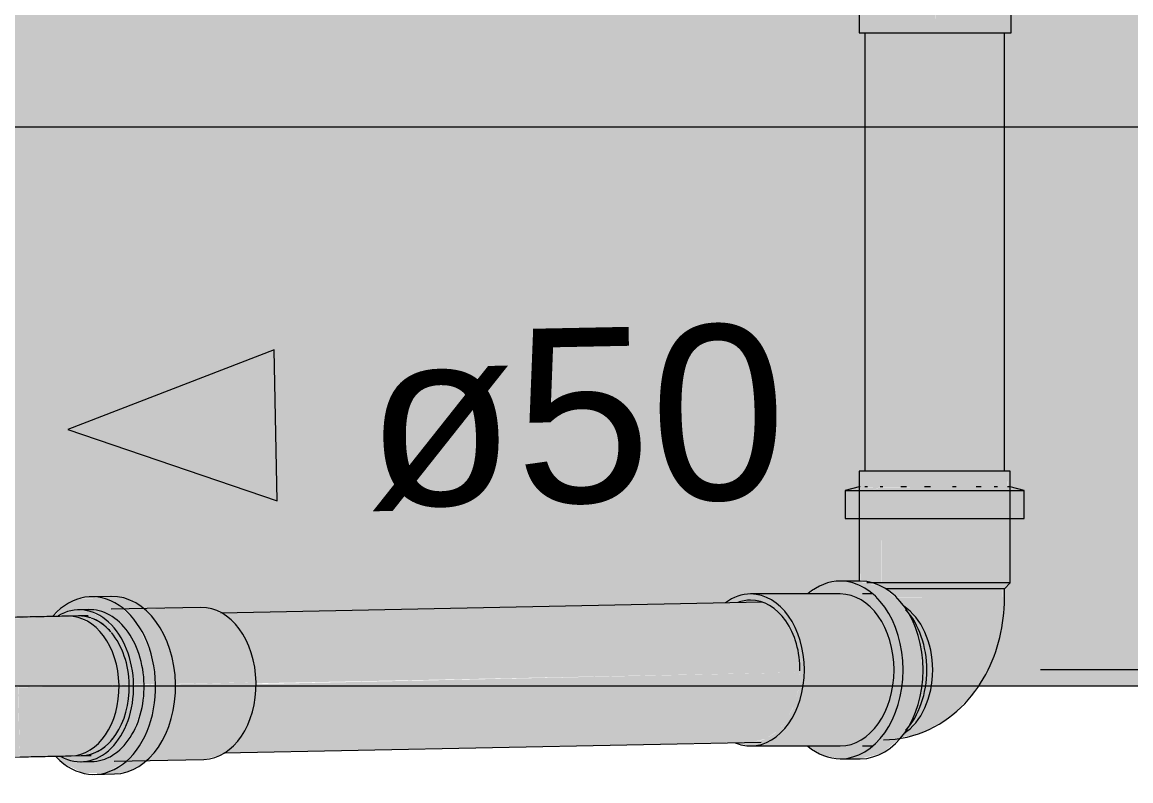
# Model space of a CAD drawing. Header units: metres. Extents: x 1.1 to 88.1, y -3.7 to 23.8.
# Drawn here: x 64.0335 to 64.4303, y -0.3341 to -0.0625 of the extents above; entities that cross this region are included whole.
import ezdxf

# ---------------------------------------------------------------- set-up
doc = ezdxf.new("R2010")
doc.units = ezdxf.units.M
for name, color, linetype, lineweight in [('A-ANNO-DIMS', 7, 'Continuous', 5), ('A-ANNO-DIMS-25', 7, 'Continuous', 5), ('A-WALL', 7, 'Continuous', 9), ('P-PIPE', 7, 'Continuous', 5), ('P-PIPE-IDEN', 7, 'Continuous', 5)]:
    doc.layers.add(name, color=color, linetype=linetype, lineweight=lineweight)
doc.layers.add('A-FLOR', color=7, linetype='Continuous', lineweight=9, true_color=0x007f00)
doc.styles.add('Arial_3', font='arial.ttf', dxfattribs={"height": 0.0625})
doc.styles.add('Century Gothic_2', font='GOTHIC.TTF', dxfattribs={"height": 0.025})
doc.dimstyles.new('Setores_1_mm', dxfattribs={"dimscale": 0.3048, "dimtxt": 0.026104, "dimasz": 0.260417, "dimexe": 0.19685, "dimexo": 0.123031, "dimgap": 0.143537, "dimtad": 1, "dimrnd": 0.01, "dimzin": 0, "dimdsep": 46, "dimtxsty": 'Century Gothic_2', "dimblk1": 'OBLIQUE', "dimblk2": 'OBLIQUE', "dimsah": 1, "dimcen": 0.09, "dimazin": 0, "dimtfac": 1, "dimtdec": 4, "dimtix": 1, "dimtmove": 0, "dimatfit": 3, "dimfxl": 1, "dimtvp": 1, "dimtolj": 1, "dimtzin": 0, "dimarcsym": 2})

# ---------------------------------------------------------------- blocks, each defined once
blk = doc.blocks.new('Luva Simples para Conexão - Serie Normal - Esgoto - MEP - Tigre - Standard-V63-DD')
at = {"layer": 'P-PIPE', "true_color": 0xf5ebeb}
for points in [[(-16.8295, -0.00959), (-16.82273, -0.00959), (-16.82291, -0.00429), (-16.84993, -0.00429), (-16.84931, -0.00959), (-16.82977, -0.00959)], [(-16.81023, -0.00959), (-16.79594, -0.00959), (-16.79553, -0.00429), (-16.82273, -0.00429), (-16.82273, -0.00959), (-16.81041, -0.00959)], [(-16.85453, -0.02089), (-16.82273, -0.02089), (-16.82291, -0.01079), (-16.85404, -0.01079), (-16.85448, -0.01984)], [(-16.82307, -0.01079), (-16.82273, -0.01079), (-16.82291, -0.00959), (-16.85044, -0.00983), (-16.85344, -0.01079), (-16.82491, -0.01079)], [(-16.80683, -0.01079), (-16.79201, -0.01063), (-16.79645, -0.00959), (-16.82273, -0.00959), (-16.82273, -0.01079), (-16.80707, -0.01079)], [(-16.80349, -0.02089), (-16.79093, -0.02089), (-16.79141, -0.01079), (-16.82273, -0.01079), (-16.82273, -0.02089), (-16.80523, -0.02089)], [(-16.84993, -0.06629), (-16.82273, -0.06629), (-16.82291, -0.02089), (-16.84993, -0.02089)], [(-16.80349, -0.06629), (-16.79553, -0.06629), (-16.79553, -0.02089), (-16.82273, -0.02089), (-16.82273, -0.06629), (-16.80523, -0.06629)]]:
    blk.add_hatch(color=7, dxfattribs=at).paths.add_polyline_path(points)
at = {"layer": 'P-PIPE'}
for p, q in [((-16.84993, -0.00429), (-16.84993, -0.00959)), ((-16.82273, -0.00429), (-16.84993, -0.00429)), ((-16.79553, -0.00429), (-16.82273, -0.00429)), ((-16.79553, -0.00959), (-16.79553, -0.00429)), ((-16.84993, -0.00959), (-16.85453, -0.01079)), ((-16.85453, -0.01079), (-16.85453, -0.02089)), ((-16.85453, -0.01079), (-16.82273, -0.01079)), ((-16.82273, -0.00959), (-16.84993, -0.00959)), ((-16.79553, -0.00959), (-16.82273, -0.00959)), ((-16.82273, -0.01079), (-16.79093, -0.01079)), ((-16.79093, -0.01079), (-16.79553, -0.00959)), ((-16.79093, -0.02089), (-16.79093, -0.01079)), ((-16.85453, -0.02089), (-16.82273, -0.02089)), ((-16.84993, -0.02089), (-16.84993, -0.06629)), ((-16.82273, -0.02089), (-16.79093, -0.02089)), ((-16.79553, -0.06629), (-16.79553, -0.02089)), ((-16.84993, -0.06629), (-16.82273, -0.06629)), ((-16.82273, -0.06629), (-16.79553, -0.06629))]:
    blk.add_line(p, q, dxfattribs=at)
blk = doc.blocks.new('Joelho 45_90 - Serie Normal - Esgoto - MEP - Tigre - Standard-2541-DD')
at = {"layer": 'P-PIPE', "true_color": 0xf5ebeb}
h = blk.add_hatch(color=7, dxfattribs=at)
h.paths.add_polyline_path([(-16.84716, -0.26317), (-16.842, -0.26317), (-16.842, -0.24017), (-16.84986, -0.24017), (-16.84956, -0.26257), (-16.84738, -0.26311)])
h.paths.add_polyline_path([(-16.84893, -0.22896), (-16.842, -0.22887), (-16.842, -0.22317), (-16.84991, -0.22317), (-16.84973, -0.22887), (-16.84899, -0.22896)])
h = blk.add_hatch(color=7, dxfattribs=at)
h.paths.add_polyline_path([(-16.84058, -0.26317), (-16.79601, -0.26317), (-16.79612, -0.24017), (-16.842, -0.24017), (-16.84188, -0.26317), (-16.84063, -0.26317)])
h.paths.add_polyline_path([(-16.83053, -0.22896), (-16.79683, -0.22887), (-16.79683, -0.22317), (-16.842, -0.22317), (-16.842, -0.22887), (-16.83106, -0.22894)])
h.paths.add_polyline_path([(-16.79592, -0.22894), (-16.79591, -0.22317), (-16.79683, -0.22317), (-16.79669, -0.22887), (-16.79598, -0.22894)])
for points in [[(-16.85478, -0.23017), (-16.84553, -0.23017), (-16.84238, -0.22887), (-16.85062, -0.22908), (-16.85382, -0.22991)], [(-16.80028, -0.23017), (-16.792, -0.22991), (-16.79711, -0.22887), (-16.80646, -0.22887), (-16.84239, -0.22901), (-16.84553, -0.23017), (-16.80051, -0.23017)], [(-16.84675, -0.24017), (-16.84553, -0.24017), (-16.84553, -0.23017), (-16.85478, -0.23017), (-16.85478, -0.24017), (-16.84683, -0.24017)], [(-16.80028, -0.24017), (-16.79091, -0.24017), (-16.79103, -0.23017), (-16.84553, -0.23017), (-16.84553, -0.24017), (-16.80051, -0.24017)], [(-16.84063, -0.26537), (-16.84063, -0.26529), (-16.842, -0.26317), (-16.84629, -0.26338), (-16.84188, -0.26448), (-16.84079, -0.26537)], [(-16.83574, -0.26537), (-16.79791, -0.26526), (-16.79601, -0.26317), (-16.84188, -0.26335), (-16.84058, -0.26537), (-16.83641, -0.26537)], [(-16.83497, -0.31849), (-16.8309, -0.31777), (-16.82586, -0.31602), (-16.81915, -0.31216), (-16.81578, -0.30981), (-16.8099, -0.30349), (-16.80473, -0.29589), (-16.80168, -0.2889), (-16.79952, -0.28163), (-16.79855, -0.27721), (-16.798, -0.26837), (-16.83701, -0.26845), (-16.83475, -0.27061), (-16.83388, -0.27188), (-16.83245, -0.27272), (-16.82831, -0.27757), (-16.82598, -0.28187), (-16.82422, -0.2879), (-16.82361, -0.29437), (-16.82422, -0.30084), (-16.82658, -0.30797), (-16.82953, -0.31285), (-16.8326, -0.3161), (-16.83406, -0.31696), (-16.83494, -0.31844)], [(-16.83406, -0.31696), (-16.83229, -0.31584), (-16.82831, -0.31116), (-16.82598, -0.30687), (-16.82422, -0.30084), (-16.82361, -0.29437), (-16.82422, -0.2879), (-16.82658, -0.28077), (-16.82879, -0.27669), (-16.83264, -0.2726), (-16.834, -0.27188), (-16.83246, -0.27395), (-16.83137, -0.27513), (-16.82796, -0.28198), (-16.82634, -0.2879), (-16.82584, -0.29549), (-16.82639, -0.30141), (-16.82879, -0.30885), (-16.83154, -0.31379), (-16.834, -0.31685)]]:
    blk.add_hatch(color=7, dxfattribs=at).paths.add_polyline_path(points)
h = blk.add_hatch(color=7, dxfattribs=at)
h.paths.add_polyline_path([(-16.81644, -0.26537), (-16.84058, -0.26554), (-16.83672, -0.26837), (-16.81644, -0.26837)])
h.paths.add_polyline_path([(-16.80059, -0.26837), (-16.79876, -0.26837), (-16.79891, -0.26537), (-16.81644, -0.26537), (-16.81644, -0.26837), (-16.80059, -0.26837)])
h.paths.add_polyline_path([(-16.79855, -0.26837), (-16.798, -0.26837), (-16.798, -0.26537), (-16.79876, -0.26537), (-16.79876, -0.26837)])
at = {"layer": 'P-PIPE'}
for p, q in [((-16.84991, -0.22317), (-16.84991, -0.26257)), ((-16.842, -0.22317), (-16.84991, -0.22317)), ((-16.79591, -0.22317), (-16.842, -0.22317)), ((-16.79591, -0.26317), (-16.79591, -0.22317)), ((-16.84991, -0.22887), (-16.85491, -0.23017)), ((-16.84957, -0.22887), (-16.8498, -0.22887)), ((-16.84702, -0.22887), (-16.84792, -0.22887)), ((-16.842, -0.22887), (-16.84247, -0.22887)), ((-16.84152, -0.22887), (-16.842, -0.22887)), ((-16.83307, -0.22887), (-16.83505, -0.22887)), ((-16.82444, -0.22887), (-16.82661, -0.22887)), ((-16.81592, -0.22887), (-16.81657, -0.22887)), ((-16.81527, -0.22887), (-16.81592, -0.22887)), ((-16.80633, -0.22887), (-16.8081, -0.22887)), ((-16.80042, -0.22887), (-16.80159, -0.22887)), ((-16.79591, -0.22887), (-16.79683, -0.22887)), ((-16.79091, -0.23017), (-16.79591, -0.22887)), ((-16.85491, -0.23017), (-16.85491, -0.24017)), ((-16.85491, -0.23017), (-16.84553, -0.23017)), ((-16.84553, -0.23017), (-16.79091, -0.23017)), ((-16.79091, -0.24017), (-16.79091, -0.23017)), ((-16.85491, -0.24017), (-16.84553, -0.24017)), ((-16.84553, -0.24017), (-16.79091, -0.24017)), ((-16.842, -0.26317), (-16.84721, -0.26317)), ((-16.79591, -0.26317), (-16.842, -0.26317)), ((-16.79791, -0.26537), (-16.84058, -0.26537)), ((-16.79791, -0.26537), (-16.79591, -0.26317)), ((-16.79791, -0.26837), (-16.79791, -0.26537))]:
    blk.add_line(p, q, dxfattribs=at)
at = {"layer": 'P-PIPE', "flags": 128}
blk.add_lwpolyline([(-16.84129, -0.31937), (-16.83914, -0.31931), (-16.83701, -0.31912), (-16.83489, -0.31882), (-16.8328, -0.31841), (-16.83075, -0.31788), (-16.82874, -0.31725), (-16.82679, -0.31651), (-16.8249, -0.31568), (-16.82307, -0.31477), (-16.8213, -0.31377), (-16.81961, -0.3127), (-16.81798, -0.31156), (-16.81642, -0.31036), (-16.81494, -0.3091), (-16.81353, -0.30779), (-16.81218, -0.30644), (-16.81091, -0.30504), (-16.80971, -0.3036), (-16.80857, -0.30213), (-16.80749, -0.30063), (-16.80648, -0.2991), (-16.80554, -0.29755), (-16.80465, -0.29597), (-16.80383, -0.29437), (-16.80306, -0.29275), (-16.80235, -0.29111), (-16.80169, -0.28946), (-16.80109, -0.28779), (-16.80054, -0.28611), (-16.80005, -0.28441), (-16.79961, -0.28271), (-16.79922, -0.281), (-16.79888, -0.27928), (-16.79859, -0.27755), (-16.79836, -0.27581), (-16.79817, -0.27407), (-16.79803, -0.27233), (-16.79795, -0.27059), (-16.79791, -0.26884), (-16.79791, -0.26837)], dxfattribs=at)
at = {"layer": 'P-PIPE'}
blk.add_ellipse((-16.84129, -0.29437), major_axis=(0, 0.025), ratio=0.707107, start_param=3.566327, end_param=5.858521, dxfattribs=at)
blk.add_ellipse((-16.84129, -0.29437), major_axis=(0, 0.025), ratio=0.707107, start_param=3.566327, end_param=5.858521, dxfattribs=at)
blk = doc.blocks.new('Luva Simples para Conexão - Serie Normal - Esgoto - MEP - Tigre - Standard-V64-DD')
at = {"layer": 'P-PIPE', "true_color": 0xf5ebeb}
for points in [[(-16.85671, -0.32617), (-16.85082, -0.32504), (-16.84546, -0.32191), (-16.84031, -0.31593), (-16.83711, -0.30984), (-16.83488, -0.30141), (-16.83422, -0.29436), (-16.83499, -0.28614), (-16.83772, -0.27756), (-16.8411, -0.27156), (-16.84629, -0.26634), (-16.85173, -0.26349), (-16.85671, -0.26257), (-16.86253, -0.26365), (-16.86805, -0.26717), (-16.85671, -0.26717), (-16.85128, -0.26836), (-16.84709, -0.27081), (-16.84311, -0.27513), (-16.83967, -0.28206), (-16.83805, -0.28817), (-16.83751, -0.29473), (-16.83848, -0.3026), (-16.84005, -0.30797), (-16.84311, -0.3136), (-16.84709, -0.31792), (-16.85173, -0.32064), (-16.85671, -0.32157), (-16.86826, -0.32157), (-16.86725, -0.32232), (-16.86253, -0.32508), (-16.8615, -0.32527)], [(-16.85173, -0.32617), (-16.84931, -0.3261), (-16.84187, -0.32425), (-16.83494, -0.31844), (-16.83004, -0.31006), (-16.82742, -0.29989), (-16.82742, -0.29437), (-16.82742, -0.29436), (-16.82766, -0.2879), (-16.83009, -0.27846), (-16.83541, -0.26976), (-16.842, -0.26445), (-16.85068, -0.26257), (-16.85671, -0.26257), (-16.85089, -0.26365), (-16.84497, -0.26736), (-16.84029, -0.27283), (-16.83711, -0.27889), (-16.83499, -0.28614), (-16.83424, -0.29461), (-16.83499, -0.3026), (-16.83725, -0.31029), (-16.84081, -0.31685), (-16.84546, -0.32191), (-16.85173, -0.32524), (-16.85671, -0.32617)], [(-16.88881, -0.32157), (-16.88383, -0.32064), (-16.87919, -0.31792), (-16.87468, -0.31263), (-16.87183, -0.30687), (-16.87018, -0.30084), (-16.86958, -0.29437), (-16.87023, -0.28733), (-16.87225, -0.28059), (-16.87521, -0.27513), (-16.87997, -0.27036), (-16.88423, -0.26802), (-16.88881, -0.26717), (-16.89379, -0.26809), (-16.89765, -0.27042), (-16.89338, -0.27022), (-16.8888, -0.26937), (-16.88383, -0.27045), (-16.87929, -0.27345), (-16.87583, -0.27756), (-16.87326, -0.2827), (-16.87162, -0.28909), (-16.87117, -0.29592), (-16.8718, -0.30203), (-16.87376, -0.30828), (-16.8769, -0.3136), (-16.88009, -0.31699), (-16.8843, -0.31942), (-16.88881, -0.32025), (-16.89427, -0.32036), (-16.89338, -0.32071)], [(-16.89359, -0.27034), (-16.88588, -0.26991), (-16.88882, -0.26937), (-16.89339, -0.27022)], [(-16.88881, -0.32157), (-16.85671, -0.32157), (-16.85173, -0.32064), (-16.84709, -0.31792), (-16.84311, -0.3136), (-16.83973, -0.30687), (-16.83809, -0.30096), (-16.83747, -0.29437), (-16.83813, -0.28733), (-16.84015, -0.28059), (-16.84311, -0.27513), (-16.84786, -0.27036), (-16.85173, -0.26809), (-16.85671, -0.26717), (-16.88881, -0.26717), (-16.88383, -0.26809), (-16.87882, -0.27122), (-16.87521, -0.27513), (-16.87183, -0.28187), (-16.87013, -0.2884), (-16.86972, -0.29587), (-16.8704, -0.30199), (-16.8723, -0.30823), (-16.87521, -0.3136), (-16.87919, -0.31792), (-16.88383, -0.32064)], [(-16.83333, -0.31573), (-16.83137, -0.3136), (-16.82798, -0.30684), (-16.82625, -0.29992), (-16.82574, -0.29434), (-16.82639, -0.28733), (-16.82879, -0.27988), (-16.83137, -0.27513), (-16.83264, -0.27416), (-16.82998, -0.27889), (-16.82742, -0.28884), (-16.82766, -0.30084), (-16.83013, -0.31034), (-16.83302, -0.3152)]]:
    blk.add_hatch(color=7, dxfattribs=at).paths.add_polyline_path(points)
at = {"layer": 'P-PIPE'}
for p, q in [((-16.84956, -0.26257), (-16.85671, -0.26257)), ((-16.85671, -0.26717), (-16.88881, -0.26717)), ((-16.84515, -0.26717), (-16.84872, -0.26717)), ((-16.88881, -0.32157), (-16.85671, -0.32157)), ((-16.84872, -0.32157), (-16.84515, -0.32157)), ((-16.85671, -0.32617), (-16.84956, -0.32617))]:
    blk.add_line(p, q, dxfattribs=at)
for centre, major_axis, start_param, end_param in [((-16.85671, -0.29437), (0, 0.0318), 0, 0.541192), ((-16.85671, -0.29437), (0, 0.0318), 3.141593, 6.283185), ((-16.84956, -0.29437), (0, 0.0318), 3.141593, 6.283185), ((-16.88881, -0.29437), (0, 0.0272), 0, 0.485946), ((-16.88881, -0.29437), (0, 0.025), 0, 0.261799), ((-16.88881, -0.29437), (0, 0.0272), 3.141593, 6.283185), ((-16.88881, -0.29437), (0, 0.025), 4.700147, 6.283185), ((-16.85671, -0.29437), (0, 0.0272), 3.141593, 6.283185), ((-16.84497, -0.29437), (0, 0.0272), 3.797721, 5.627126), ((-16.88881, -0.29437), (0, 0.0272), 2.852374, 3.141593), ((-16.85671, -0.29437), (0, 0.0318), 2.600401, 3.141593)]:
    blk.add_ellipse(centre, major_axis=major_axis, ratio=0.707107, start_param=start_param, end_param=end_param, dxfattribs=at)
blk = doc.blocks.new('Joelho 45_90 - Serie Normal - Esgoto - MEP - Tigre - Standard-V65-DD')
at = {"layer": 'P-PIPE', "true_color": 0xf5ebeb}
for points in [[(-17.18912, -0.30125), (-17.17912, -0.30105), (-17.17976, -0.26906), (-17.18975, -0.26974), (-17.18913, -0.30059)], [(-17.19042, -0.30128), (-17.18912, -0.30105), (-17.18985, -0.27015), (-17.19087, -0.27536), (-17.19069, -0.286), (-17.19062, -0.29136), (-17.19042, -0.30059)], [(-17.15613, -0.30059), (-17.15393, -0.30047), (-17.15449, -0.27587), (-17.15666, -0.27401), (-17.15624, -0.29492)], [(-17.15393, -0.30055), (-17.15093, -0.30036), (-17.15142, -0.27587), (-17.15442, -0.27593), (-17.15393, -0.30049)], [(-17.15093, -0.30049), (-17.11487, -0.29976), (-17.11569, -0.29304), (-17.11796, -0.28648), (-17.12083, -0.28174), (-17.12414, -0.2783), (-17.12912, -0.27577), (-17.13454, -0.27517), (-17.15142, -0.27587), (-17.15093, -0.30047)], [(-17.11487, -0.29976), (-17.1112, -0.29966), (-17.11224, -0.29224), (-17.11445, -0.28611), (-17.11709, -0.28174), (-17.12089, -0.27798), (-17.12557, -0.27568), (-17.12988, -0.27506), (-17.13211, -0.27528), (-17.12826, -0.27599), (-17.1238, -0.27865), (-17.12016, -0.28262), (-17.11732, -0.28785), (-17.11553, -0.29392), (-17.11488, -0.29969)], [(-17.18849, -0.33276), (-17.18934, -0.30125), (-17.19042, -0.30128), (-17.18984, -0.32746), (-17.18989, -0.32786), (-17.18853, -0.33262)], [(-17.17848, -0.33304), (-17.17929, -0.30105), (-17.18912, -0.30125), (-17.18849, -0.33276), (-17.1785, -0.33304)], [(-17.15559, -0.32717), (-17.15344, -0.3251), (-17.15401, -0.30055), (-17.15613, -0.30059), (-17.15561, -0.32638)], [(-17.15343, -0.32516), (-17.15043, -0.3251), (-17.15104, -0.30049), (-17.15393, -0.30061), (-17.15344, -0.3251)], [(-17.1454, -0.32528), (-17.13801, -0.32517), (-17.13072, -0.32484), (-17.12696, -0.32385), (-17.12328, -0.32159), (-17.11946, -0.31709), (-17.1169, -0.31197), (-17.11533, -0.30598), (-17.11487, -0.29976), (-17.15092, -0.30061), (-17.15043, -0.3251)], [(-17.13205, -0.32511), (-17.12736, -0.32483), (-17.12328, -0.32377), (-17.1196, -0.32151), (-17.11602, -0.31747), (-17.113, -0.31106), (-17.11165, -0.30598), (-17.11121, -0.29969), (-17.11488, -0.29986), (-17.11551, -0.30686), (-17.11732, -0.31294), (-17.12036, -0.3183), (-17.12328, -0.32159), (-17.12802, -0.32428), (-17.13173, -0.32505)]]:
    blk.add_hatch(color=7, dxfattribs=at).paths.add_polyline_path(points)
h = blk.add_hatch(color=7, dxfattribs=at)
h.paths.add_polyline_path([(-17.19612, -0.30139), (-17.19042, -0.30125), (-17.19061, -0.28722), (-17.19083, -0.27966), (-17.19124, -0.27434), (-17.19666, -0.2744), (-17.19613, -0.30059)])
h.paths.add_polyline_path([(-17.17912, -0.30105), (-17.15613, -0.30059), (-17.15666, -0.27401), (-17.17966, -0.27423), (-17.17913, -0.30059)])
h = blk.add_hatch(color=7, dxfattribs=at)
h.paths.add_polyline_path([(-17.19558, -0.32838), (-17.18979, -0.32821), (-17.18983, -0.32719), (-17.19009, -0.31705), (-17.19021, -0.31167), (-17.19042, -0.30128), (-17.19612, -0.30139), (-17.1956, -0.32746)])
h.paths.add_polyline_path([(-17.17859, -0.32787), (-17.15559, -0.32717), (-17.15613, -0.30059), (-17.17912, -0.30125), (-17.17859, -0.32746)])
at = {"layer": 'P-PIPE'}
for p, q in [((-17.18976, -0.26926), (-17.19096, -0.27428)), ((-17.17976, -0.26906), (-17.18976, -0.26926)), ((-17.18912, -0.30125), (-17.18976, -0.26926)), ((-17.17912, -0.30105), (-17.17976, -0.26906)), ((-17.15667, -0.2736), (-17.19666, -0.2744)), ((-17.15443, -0.27555), (-17.15667, -0.2736)), ((-17.15667, -0.2736), (-17.15613, -0.30059)), ((-17.19666, -0.2744), (-17.19612, -0.30139)), ((-17.19096, -0.27428), (-17.19095, -0.27494)), ((-17.15143, -0.27549), (-17.15443, -0.27555)), ((-17.15443, -0.27555), (-17.15393, -0.30055)), ((-17.12937, -0.27505), (-17.13305, -0.27512)), ((-17.19089, -0.2779), (-17.19088, -0.27842)), ((-17.19078, -0.2833), (-17.19075, -0.28498)), ((-17.19063, -0.29083), (-17.19059, -0.29281)), ((-17.19612, -0.30139), (-17.19558, -0.32838)), ((-17.18848, -0.33324), (-17.18912, -0.30125)), ((-17.17848, -0.33304), (-17.17912, -0.30105)), ((-17.15613, -0.30059), (-17.15559, -0.32758)), ((-17.15393, -0.30055), (-17.15343, -0.32554)), ((-17.19025, -0.30974), (-17.19021, -0.31177)), ((-17.19009, -0.31757), (-17.19006, -0.31925)), ((-17.18996, -0.32431), (-17.18995, -0.32465)), ((-17.13205, -0.32511), (-17.12837, -0.32504)), ((-17.19558, -0.32838), (-17.15559, -0.32758)), ((-17.18989, -0.32786), (-17.18988, -0.32827)), ((-17.18988, -0.32827), (-17.18848, -0.33324)), ((-17.15559, -0.32758), (-17.15343, -0.32554)), ((-17.15343, -0.32554), (-17.15043, -0.32548)), ((-17.18848, -0.33324), (-17.17848, -0.33304))]:
    blk.add_line(p, q, dxfattribs=at)
at = {"layer": 'P-PIPE', "flags": 128}
for points in [[(-17.13305, -0.27512), (-17.1338, -0.27514), (-17.13457, -0.27515), (-17.13538, -0.27517), (-17.13621, -0.27519), (-17.13706, -0.2752), (-17.13794, -0.27522), (-17.13884, -0.27524), (-17.13976, -0.27526), (-17.1407, -0.27528), (-17.14165, -0.2753), (-17.14263, -0.27531), (-17.14361, -0.27533), (-17.14461, -0.27535), (-17.14562, -0.27537), (-17.14664, -0.2754), (-17.14766, -0.27542), (-17.14869, -0.27544), (-17.14973, -0.27546), (-17.15077, -0.27548), (-17.15143, -0.27549)], [(-17.15043, -0.32548), (-17.14939, -0.32546), (-17.14835, -0.32544), (-17.14732, -0.32542), (-17.14629, -0.3254), (-17.14526, -0.32538), (-17.14425, -0.32536), (-17.14324, -0.32534), (-17.14225, -0.32532), (-17.14127, -0.3253), (-17.1403, -0.32528), (-17.13936, -0.32526), (-17.13842, -0.32524), (-17.13751, -0.32522), (-17.13662, -0.3252), (-17.13575, -0.32519), (-17.1349, -0.32517), (-17.13408, -0.32515), (-17.13329, -0.32514), (-17.13252, -0.32512), (-17.13205, -0.32511)]]:
    blk.add_lwpolyline(points, dxfattribs=at)
at = {"layer": 'P-PIPE'}
for centre, start_param, end_param in [((-17.13255, -0.30012), 4.712389, 6.283185), ((-17.13255, -0.30012), 4.712389, 6.283185), ((-17.12887, -0.30004), 6.031241, 6.283185), ((-17.12887, -0.30004), 5.581667, 6.021386), ((-17.12887, -0.30004), 4.712389, 5.564631), ((-17.13255, -0.30012), 3.141593, 4.712389), ((-17.13255, -0.30012), 3.141593, 4.712389), ((-17.12887, -0.30004), 3.141593, 4.712389)]:
    blk.add_ellipse(centre, major_axis=(-0.0005, 0.025), ratio=0.707107, start_param=start_param, end_param=end_param, dxfattribs=at)
blk = doc.blocks.new('Luva Simples para Conexão - Serie Normal - Esgoto - MEP - Tigre - Standard-V66-DD')
at = {"layer": 'P-PIPE', "true_color": 0xf5ebeb}
for points in [[(-17.10589, -0.29959), (-17.10181, -0.29936), (-17.10337, -0.28866), (-17.10799, -0.27857), (-17.11403, -0.27197), (-17.121, -0.26856), (-17.129, -0.26883), (-17.13607, -0.27265), (-17.13793, -0.27527), (-17.13628, -0.27505), (-17.13388, -0.27378), (-17.12867, -0.27288), (-17.12232, -0.27312), (-17.11566, -0.27659), (-17.11074, -0.28219), (-17.10711, -0.29121), (-17.1059, -0.29952)], [(-17.10179, -0.2995), (-17.09465, -0.29936), (-17.09569, -0.29082), (-17.09813, -0.28326), (-17.10202, -0.27666), (-17.10644, -0.27205), (-17.11193, -0.26898), (-17.11777, -0.26802), (-17.12232, -0.26859), (-17.121, -0.26856), (-17.11312, -0.27272), (-17.10725, -0.27967), (-17.10337, -0.28866), (-17.10181, -0.29936)], [(-17.12833, -0.32724), (-17.12337, -0.32621), (-17.11878, -0.3234), (-17.11487, -0.31897), (-17.1116, -0.31204), (-17.1101, -0.30598), (-17.10975, -0.29868), (-17.11044, -0.29263), (-17.11292, -0.28536), (-17.11568, -0.28052), (-17.12047, -0.27588), (-17.12514, -0.27356), (-17.12988, -0.27295), (-17.13486, -0.27417), (-17.13607, -0.27522), (-17.12845, -0.27515), (-17.12442, -0.27601), (-17.1204, -0.2783), (-17.11644, -0.28262), (-17.11343, -0.28845), (-17.11185, -0.29392), (-17.11128, -0.30084), (-17.11194, -0.30719), (-17.11387, -0.31331), (-17.11646, -0.31797), (-17.12062, -0.32232), (-17.1245, -0.32435), (-17.12988, -0.32507), (-17.13554, -0.32517), (-17.1328, -0.3265), (-17.12837, -0.32723)], [(-17.10964, -0.29966), (-17.10591, -0.2995), (-17.10724, -0.29031), (-17.11074, -0.28219), (-17.11598, -0.27623), (-17.12232, -0.27312), (-17.12718, -0.27322), (-17.12389, -0.27397), (-17.11973, -0.2763), (-17.11526, -0.28125), (-17.11214, -0.28721), (-17.11029, -0.29392), (-17.10965, -0.29959)], [(-17.09465, -0.29936), (-17.06581, -0.29878), (-17.06693, -0.29073), (-17.06866, -0.28524), (-17.07217, -0.27931), (-17.07589, -0.27542), (-17.08108, -0.27272), (-17.08558, -0.27197), (-17.1059, -0.27262), (-17.10156, -0.27723), (-17.09786, -0.28391), (-17.09544, -0.2924), (-17.09509, -0.29549)], [(-17.12756, -0.33134), (-17.11975, -0.33119), (-17.1122, -0.32692), (-17.10662, -0.31997), (-17.10292, -0.31029), (-17.10179, -0.2995), (-17.10592, -0.29985), (-17.1069, -0.30899), (-17.11004, -0.31716), (-17.11518, -0.3234), (-17.12125, -0.32669), (-17.12862, -0.32719), (-17.13332, -0.32641), (-17.13559, -0.32515), (-17.1372, -0.32517), (-17.13497, -0.32771), (-17.12855, -0.33086)], [(-17.12833, -0.32724), (-17.12125, -0.32669), (-17.11489, -0.32314), (-17.11004, -0.31716), (-17.10678, -0.3081), (-17.10594, -0.29959), (-17.10965, -0.29985), (-17.11021, -0.3069), (-17.11217, -0.31374), (-17.11493, -0.31905), (-17.1196, -0.3239), (-17.12381, -0.32631), (-17.1279, -0.32715)], [(-17.1165, -0.3316), (-17.1107, -0.3304), (-17.10534, -0.32712), (-17.10074, -0.32188), (-17.09735, -0.31532), (-17.09517, -0.30641), (-17.09465, -0.29936), (-17.10179, -0.2995), (-17.10293, -0.31041), (-17.10705, -0.32055), (-17.11248, -0.32726), (-17.11975, -0.33119), (-17.12125, -0.33149), (-17.11814, -0.33156)], [(-17.10504, -0.32677), (-17.08449, -0.32636), (-17.07906, -0.32504), (-17.07477, -0.32232), (-17.07095, -0.31791), (-17.06787, -0.31153), (-17.06632, -0.30584), (-17.06581, -0.29878), (-17.09466, -0.2995), (-17.09547, -0.30841), (-17.09766, -0.31593), (-17.10128, -0.32253), (-17.10467, -0.32636)]]:
    blk.add_hatch(color=7, dxfattribs=at).paths.add_polyline_path(points)
at = {"layer": 'P-PIPE'}
for p, q in [((-17.11777, -0.26802), (-17.12491, -0.26816)), ((-17.12567, -0.27278), (-17.12941, -0.27285)), ((-17.08558, -0.27197), (-17.11768, -0.27262)), ((-17.12833, -0.32724), (-17.12458, -0.32716)), ((-17.11659, -0.327), (-17.08449, -0.32636)), ((-17.12364, -0.33175), (-17.1165, -0.3316))]:
    blk.add_line(p, q, dxfattribs=at)
for centre, major_axis, start_param, end_param in [((-17.12427, -0.29995), (-0.00064, 0.03179), 4.712389, 6.934275), ((-17.11713, -0.29981), (-0.00064, 0.03179), 4.712389, 6.279179), ((-17.12887, -0.30004), (-0.00054, 0.02719), 4.712389, 6.671394), ((-17.12512, -0.29997), (-0.00054, 0.02719), 4.712389, 6.345763), ((-17.08504, -0.29917), (-0.00054, 0.02719), 4.712389, 6.283185), ((-17.12887, -0.30004), (-0.0005, 0.025), 6.031241, 6.283185), ((-17.12887, -0.30004), (-0.0005, 0.025), 5.581667, 6.021386), ((-17.12887, -0.30004), (-0.0005, 0.025), 4.712389, 5.564631), ((-17.12427, -0.29995), (-0.00064, 0.03179), 2.490503, 4.712389), ((-17.12887, -0.30004), (-0.00054, 0.02719), 2.753384, 4.712389), ((-17.12887, -0.30004), (-0.0005, 0.025), 3.141593, 4.712389), ((-17.12512, -0.29997), (-0.00054, 0.02719), 3.079015, 4.712389), ((-17.11713, -0.29981), (-0.00064, 0.03179), 3.141593, 4.712389), ((-17.08504, -0.29917), (-0.00054, 0.02719), 3.141593, 4.712389)]:
    blk.add_ellipse(centre, major_axis=major_axis, ratio=0.707107, start_param=start_param, end_param=end_param, dxfattribs=at)
blk = doc.blocks.new('DIMBLOCK82-DD')
at = {"layer": 'A-ANNO-DIMS-25', "lineweight": 25}
for p, q in [((64.51782, 0), (64.47814, 0.03969)), ((64.51782, 0), (64.55751, -0.03969)), ((64.51782, -0.29437), (64.47814, -0.25468)), ((64.51782, -0.29437), (64.55751, -0.33405))]:
    blk.add_line(p, q, dxfattribs=at)
at = {"layer": 'A-ANNO-DIMS-25'}
for p, q in [((64.51782, 0), (64.4992, 0)), ((64.51782, -0.29437), (64.51782, 0)), ((64.51782, 0), (64.57782, 0)), ((64.51782, -0.29437), (64.39804, -0.29437)), ((64.51782, -0.29437), (64.57782, -0.29437))]:
    blk.add_line(p, q, dxfattribs=at)
at = {"layer": 'A-ANNO-DIMS-25', "color": 0, "insert": (64.44203, -0.20229), "char_height": 0.025, "width": 0.1322613, "attachment_point": 1, "rotation": 90, "line_spacing_factor": 0.984502, "style": 'Century Gothic_2'}
blk.add_mtext('0,29 m', dxfattribs=at)
blk = doc.blocks.new('_Oblique')
at = {"color": 0, "linetype": 'ByBlock', "lineweight": -2}
blk.add_line((-0.5, -0.5), (0.5, 0.5), dxfattribs=at)
blk = doc.blocks.new('Anotacao_Tuboseta - Fluxo 2-2612755-DD')
at = {"layer": 'P-PIPE-IDEN'}
blk.add_hatch(color=256, dxfattribs=at).paths.add_polyline_path([(-17.84726, -0.24965), (-17.9221, -0.22409), (-17.84834, -0.19556)])
for p, q in [((-17.84834, -0.19556), (-17.9221, -0.22409)), ((-17.84726, -0.24965), (-17.84834, -0.19556)), ((-17.9221, -0.22409), (-17.84726, -0.24965))]:
    blk.add_line(p, q, dxfattribs=at)

msp = doc.modelspace()

# ---------------------------------------------------------------- hatches: boundary and pattern name
at = {"layer": 'A-FLOR', "true_color": 0x464646}
h = msp.add_hatch(color=49, dxfattribs=at)
h.paths.add_polyline_path([(62.82241, -0.1), (64.33512, -0.1), (64.33512, -0.06629), (64.3331, -0.06629), (64.3331, -0.02089), (64.3285, -0.02089), (64.32898, -0.01079), (64.33351, -0.00959), (64.3333, -0.00429), (64.3353, -0.00411), (64.33529, 0), (62.82241, 0), (62.82241, -0.01984)])
h.paths.add_polyline_path([(64.72408, -0.1), (64.72408, 0), (64.3853, 0), (64.38547, -0.00429), (64.3875, -0.00429), (64.38709, -0.00959), (64.39162, -0.01079), (64.3921, -0.02089), (64.3875, -0.02089), (64.3875, -0.06629), (64.38512, -0.06629), (64.38512, -0.1), (64.5289, -0.1)])
at = {"layer": 'A-WALL', "true_color": 0x787878}
h = msp.add_hatch(color=8, dxfattribs=at)
h.paths.add_polyline_path([(64.72408, -0.3), (64.72408, -0.1), (64.38512, -0.1), (64.38512, -0.22317), (64.38712, -0.22317), (64.38712, -0.22889), (64.392, -0.23043), (64.39212, -0.24017), (64.38708, -0.24017), (64.38702, -0.26317), (64.38502, -0.26537), (64.38502, -0.26837), (64.38422, -0.27838), (64.38252, -0.28543), (64.37984, -0.29265), (64.37795, -0.29663), (64.37557, -0.3), (64.5289, -0.3)])
h.paths.add_polyline_path([(63.02241, -0.29567), (63.98641, -0.27639), (63.98639, -0.27439), (63.9922, -0.27418), (63.99331, -0.26974), (64.00326, -0.26906), (64.00345, -0.27423), (64.02642, -0.27405), (64.02875, -0.27593), (64.04121, -0.2754), (64.04501, -0.27505), (64.04696, -0.27265), (64.05422, -0.26872), (64.06573, -0.2681), (64.0711, -0.26898), (64.07754, -0.27237), (64.09744, -0.27197), (64.10244, -0.2728), (64.10464, -0.27403), (64.28561, -0.27022), (64.28964, -0.26802), (64.29422, -0.26717), (64.31476, -0.26717), (64.31508, -0.26683), (64.32134, -0.26349), (64.32632, -0.26257), (64.33322, -0.26257), (64.33312, -0.24017), (64.32812, -0.24017), (64.32824, -0.23017), (64.33313, -0.22887), (64.33322, -0.22317), (64.33512, -0.22316), (64.33512, -0.1), (63.02241, -0.1), (63.02241, -0.27559)])
at = {"layer": 'P-PIPE', "true_color": 0x804000}
for points in [[(64.33512, -0.22317), (64.36012, -0.22317), (64.36012, -0.06629), (64.33512, -0.06629), (64.33512, -0.22316)], [(64.38422, -0.22317), (64.38512, -0.22317), (64.38492, -0.06629), (64.36012, -0.06629), (64.36012, -0.22317), (64.3835, -0.22317)], [(64.11719, -0.29914), (64.3119, -0.29524), (64.31113, -0.28733), (64.30893, -0.28077), (64.30672, -0.27669), (64.30306, -0.27272), (64.29846, -0.27016), (64.10464, -0.27403), (64.10775, -0.27607), (64.11172, -0.28059), (64.11474, -0.28642), (64.11649, -0.2924), (64.11722, -0.29878)], [(64.10564, -0.32402), (64.29486, -0.32014), (64.29942, -0.31905), (64.30347, -0.31649), (64.3069, -0.31265), (64.30981, -0.30687), (64.31138, -0.3011), (64.3119, -0.29524), (64.11717, -0.29943), (64.11642, -0.30687), (64.11458, -0.31307), (64.1114, -0.31877), (64.10807, -0.32253), (64.10649, -0.3235)]]:
    msp.add_hatch(color=36, dxfattribs=at).paths.add_polyline_path(points)
h = msp.add_hatch(color=36, dxfattribs=at)
h.paths.add_polyline_path([(64.06507, -0.28083), (64.06506, -0.28059), (64.06506, -0.28083)])
h.paths.add_polyline_path([(64.05807, -0.27578), (64.05777, -0.27567), (64.05788, -0.27575)])

# ---------------------------------------------------------------- linework, layer by layer
at = {"layer": 'A-FLOR', "color": 9, "true_color": 0xaad4aa}
msp.add_line((62.67241, -0.1), (64.72408, -0.1), dxfattribs=at)
at = {"layer": 'A-WALL', "color": 253, "true_color": 0xaaaaaa}
msp.add_line((63.02241, -0.3), (64.72408, -0.3), dxfattribs=at)
at = {"layer": 'P-PIPE'}
for p, q in [((64.33512, -0.06629), (64.33512, -0.22316)), ((64.38512, -0.22317), (64.38512, -0.06629)), ((64.29845, -0.27015), (64.10464, -0.27403)), ((64.05717, -0.27498), (64.05366, -0.27505)), ((64.10564, -0.32402), (64.29799, -0.32017)), ((64.05466, -0.32504), (64.05817, -0.32497))]:
    msp.add_line(p, q, dxfattribs=at)
for start_param, end_param in [(6.269044, 6.283185), (6.042786, 6.269044), (5.767103, 5.965894), (5.590271, 5.695329), (3.735691, 3.834507), (3.141582, 3.39207), (3.476912, 3.634582)]:
    msp.add_ellipse((64.05416, -0.30004), major_axis=(-0.0005, 0.025), ratio=0.707107, start_param=start_param, end_param=end_param, dxfattribs=at)

# ---------------------------------------------------------------- block references
for name in ['Luva Simples para Conexão - Serie Normal - Esgoto - MEP - Tigre - Standard-V63-DD', 'Joelho 45_90 - Serie Normal - Esgoto - MEP - Tigre - Standard-2541-DD', 'Luva Simples para Conexão - Serie Normal - Esgoto - MEP - Tigre - Standard-V64-DD', 'Joelho 45_90 - Serie Normal - Esgoto - MEP - Tigre - Standard-V65-DD', 'Luva Simples para Conexão - Serie Normal - Esgoto - MEP - Tigre - Standard-V66-DD']:
    msp.add_blockref(name, (81.18303, 0), dxfattribs=at)
at = {"layer": 'P-PIPE-IDEN'}
msp.add_blockref('Anotacao_Tuboseta - Fluxo 2-2612755-DD', (81.97198, 0.01578), dxfattribs=at)

# ---------------------------------------------------------------- texts
at = {"layer": 'P-PIPE-IDEN', "insert": (64.15583, -0.17344), "char_height": 0.0625, "width": 0.1803797, "attachment_point": 1, "rotation": 1.1458, "style": 'Arial_3'}
msp.add_mtext('ø50', dxfattribs=at)

# ---------------------------------------------------------------- dimensions: what is measured, and where the dimension line sits
at = {"layer": 'A-ANNO-DIMS'}
dim = msp.add_linear_dim(base=(64.51782, 0), p1=(64.36054, -0.29437), p2=(64.4617, 0), angle=90, dimstyle='Setores_1_mm', override={"dimpost": '<>', "dimfxl": 0.311261}, dxfattribs=at)
dim.commit()
dim.dimension.update_dxf_attribs({"geometry": 'DIMBLOCK82-DD', "text_midpoint": (64.46094, -0.14718)})

doc.saveas('drawing.dxf')
